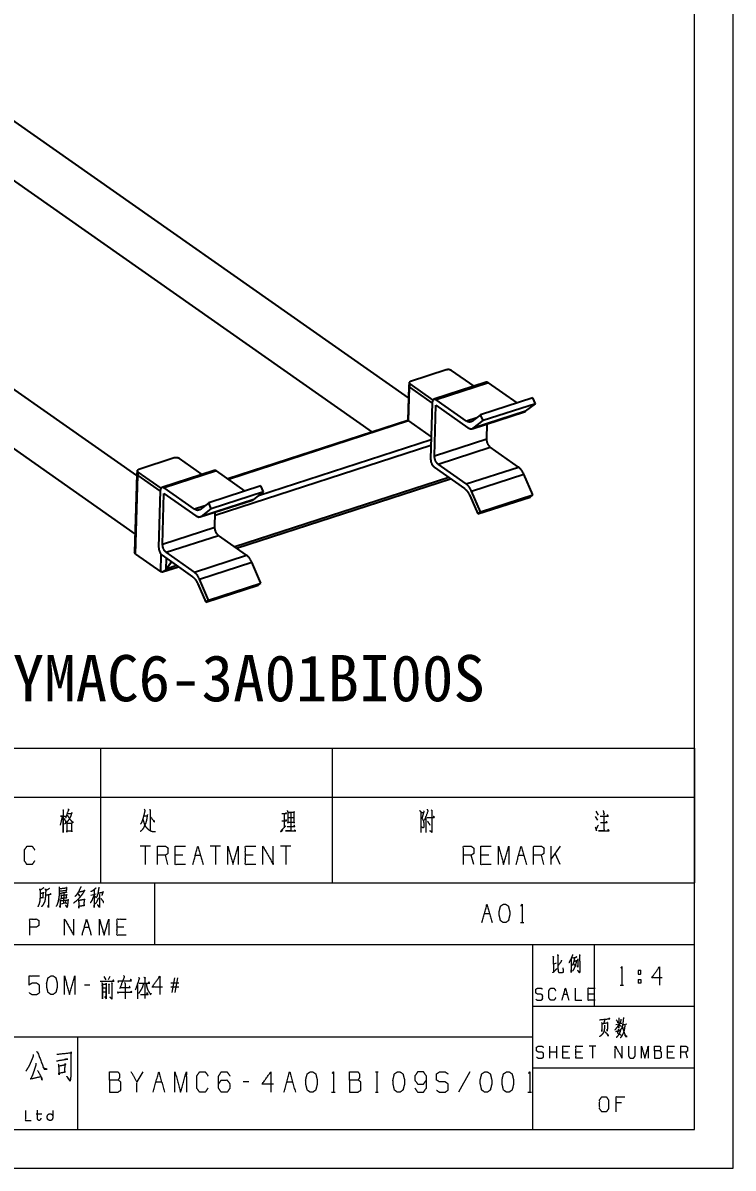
# Model space of a CAD drawing. Header units: millimetres. Extents: x 0 to 420, y 0 to 297.
# Drawn here: x 327.9 to 420, y 0 to 148.5 of the extents above; entities that cross this region are included whole.
import ezdxf

# ---------------------------------------------------------------- set-up
doc = ezdxf.new("R2010")
doc.units = ezdxf.units.MM
doc.layers.add('101', color=7, linetype='Continuous', true_color=0xffffff)

msp = doc.modelspace()

# ---------------------------------------------------------------- linework, layer by layer
at = {"layer": '101', "color": 133, "linetype": 'Continuous', "lineweight": 18}
for p, q in [((420, 0), (420, 297)), ((415, 5), (415, 292)), ((235, 37), (415, 37)), ((345, 37), (345, 29)), ((235, 29), (415, 29)), ((394, 29), (394, 5)), ((402, 29), (402, 21)), ((394, 21), (415, 21)), ((285, 17), (394, 17)), ((335, 17), (335, 5)), ((394, 13), (415, 13)), ((25, 5), (415, 5)), ((235, 5), (415, 5)), ((0, 0), (420, 0))]:
    msp.add_line(p, q, dxfattribs=at)
at = {"layer": '101', "color": 92, "linetype": 'Continuous', "lineweight": 25}
for p, q in [((377.92, 99.87), (323.05, 138.35)), ((319.41, 133.16), (373.2, 95.44)), ((342.7, 89.8), (289.14, 127.36)), ((285.51, 122.18), (342.48, 82.22)), ((377.96, 101.4), (377.84, 96.94)), ((377.93, 96.88), (378.06, 101.25)), ((378.06, 101.25), (380.98, 99.2)), ((387.99, 101.9), (381.21, 99.7)), ((388.27, 101.83), (381.49, 99.64)), ((392, 99.22), (388.27, 101.83)), ((385.44, 96.86), (381.49, 99.64)), ((394.05, 99.88), (387.27, 97.68)), ((394.38, 99.12), (394.05, 99.88)), ((380.98, 99.25), (380.77, 91.96)), ((381.28, 92.35), (381.47, 98.91)), ((381.47, 98.91), (385.62, 95.99)), ((386.18, 95.86), (392.96, 98.06)), ((393.1, 98.14), (386.32, 95.94)), ((394.38, 99.12), (387.6, 96.93)), ((393.1, 98.14), (394.38, 99.12)), ((377.84, 96.94), (354.48, 89.37)), ((377.93, 96.88), (354.57, 89.31)), ((377.93, 96.88), (377.84, 96.94)), ((377.93, 96.88), (377.84, 96.94)), ((377.93, 96.88), (380.85, 94.83)), ((377.93, 96.88), (380.85, 94.83)), ((386.76, 97.29), (385.44, 96.86)), ((387.27, 97.68), (386.14, 96.81)), ((386.32, 95.94), (387.6, 96.93)), ((387.6, 96.93), (387.27, 97.68)), ((388.06, 94.55), (388.11, 96.49)), ((380.82, 93.71), (352.84, 84.64)), ((380.84, 94.45), (358.46, 87.19)), ((381.28, 92.35), (388.06, 94.55)), ((381.74, 91.28), (388.52, 93.48)), ((392.19, 90.9), (388.52, 93.48)), ((381.24, 90.89), (385.19, 88.12)), ((385.41, 88.71), (381.74, 91.28)), ((385.41, 88.71), (392.19, 90.9)), ((342.7, 89.97), (342.41, 79.85)), ((342.5, 79.62), (342.8, 89.82)), ((342.8, 89.82), (345.72, 87.77)), ((352.73, 90.47), (345.95, 88.27)), ((353.01, 90.41), (346.22, 88.21)), ((356.74, 87.79), (353.01, 90.41)), ((383.15, 89.55), (355.39, 80.56)), ((355.61, 80.4), (383.37, 89.4)), ((386.08, 87.8), (392.86, 90)), ((394.04, 87.29), (392.86, 90)), ((345.72, 87.82), (345.51, 80.53)), ((350.18, 85.43), (346.22, 88.21)), ((358.79, 88.45), (352.01, 86.25)), ((359.12, 87.7), (352.34, 85.5)), ((357.84, 86.71), (359.12, 87.7)), ((359.12, 87.7), (358.79, 88.45)), ((387.26, 85.09), (386.08, 87.8)), ((346.02, 80.92), (346.2, 87.48)), ((346.2, 87.48), (350.36, 84.57)), ((352.01, 86.25), (350.88, 85.38)), ((350.91, 84.44), (357.7, 86.63)), ((357.84, 86.71), (351.06, 84.51)), ((352.34, 85.5), (352.01, 86.25)), ((385.86, 87.21), (386.9, 84.82)), ((386.9, 84.82), (393.68, 87.01)), ((387.26, 85.09), (394.04, 87.29)), ((393.68, 87.01), (394.04, 87.29)), ((351.5, 85.86), (350.18, 85.43)), ((351.06, 84.51), (352.34, 85.5)), ((352.8, 83.12), (352.85, 85.07)), ((386.9, 84.82), (387.26, 85.09)), ((346.02, 80.92), (352.8, 83.12)), ((346.48, 79.85), (353.26, 82.05)), ((356.93, 79.48), (353.26, 82.05)), ((342.5, 79.62), (342.41, 79.85)), ((342.5, 79.62), (342.41, 79.85)), ((342.5, 79.62), (345.79, 77.31)), ((342.5, 79.62), (345.79, 77.31)), ((345.79, 77.31), (345.86, 79.57)), ((345.97, 79.46), (349.93, 76.69)), ((350.15, 77.28), (346.48, 79.85)), ((346.5, 77.68), (346.54, 79.06)), ((350.15, 77.28), (356.93, 79.48)), ((346.03, 77.3), (348.11, 77.97)), ((347.19, 78.61), (346.5, 77.68)), ((346.5, 77.68), (347.19, 78.61)), ((347.88, 78.12), (346.5, 77.68)), ((350.82, 76.37), (357.6, 78.57)), ((358.78, 75.86), (357.6, 78.57)), ((350.6, 75.78), (351.64, 73.39)), ((352, 73.66), (350.82, 76.37)), ((352, 73.66), (358.78, 75.86)), ((358.42, 75.59), (358.78, 75.86)), ((351.64, 73.39), (358.42, 75.59)), ((351.64, 73.39), (352, 73.66))]:
    msp.add_line(p, q, dxfattribs=at)
at = {"layer": '101', "color": 72, "linetype": 'Continuous', "lineweight": 25}
for p, q in [((382.8, 103.52), (378.19, 102.02)), ((386.42, 101.39), (383.5, 103.44)), ((377.98, 101.83), (377.96, 101.4)), ((378.07, 101.69), (378.06, 101.25)), ((378.06, 101.25), (380.98, 99.2)), ((378.07, 101.69), (381.07, 99.58)), ((347.54, 92.09), (342.93, 90.59)), ((351.16, 89.96), (348.23, 92.02)), ((342.72, 90.41), (342.7, 89.97)), ((342.81, 90.26), (342.8, 89.82)), ((342.8, 89.82), (345.72, 87.77)), ((342.81, 90.26), (345.81, 88.16))]:
    msp.add_line(p, q, dxfattribs=at)
at = {"layer": '101', "color": 72, "linetype": 'Continuous', "lineweight": 18}
for p, q in [((313, 54.46), (338, 54.46)), ((338, 54.46), (338, 48.11)), ((338, 54.46), (368, 54.46)), ((368, 54.46), (368, 48.11)), ((368, 54.46), (415, 54.46)), ((415, 54.46), (415, 48.11)), ((313, 48.11), (338, 48.11)), ((338, 48.11), (368, 48.11)), ((338, 48.11), (338, 37)), ((368, 48.11), (415, 48.11)), ((368, 48.11), (368, 37)), ((415, 48.11), (415, 37)), ((379.52, 46.1), (379.87, 46.1)), ((380.84, 46.45), (381.02, 46.3)), ((402.21, 46.3), (402.51, 45.75)), ((333.02, 45.6), (332.74, 44.45)), ((343.6, 45.68), (344.03, 45.68)), ((361.81, 45.95), (361.81, 44.13)), ((362.25, 45.48), (363.03, 45.48)), ((380.17, 45.6), (380.17, 43.53)), ((402.12, 45.6), (402.42, 45.12)), ((344.45, 41.74), (343.11, 41.74)), ((343.78, 41.74), (343.78, 39.36)), ((353.56, 41.74), (352.21, 41.74)), ((352.88, 41.74), (352.88, 39.36)), ((362.66, 41.74), (361.32, 41.74)), ((361.99, 41.74), (361.99, 39.36)), ((396.41, 39.36), (396.41, 41.74)), ((397.58, 41.74), (396.41, 40.09)), ((346.73, 39.36), (346.39, 40.56)), ((348.67, 40.56), (347.66, 40.56)), ((350.27, 40.56), (350.94, 40.56)), ((357.77, 40.56), (356.76, 40.56)), ((386.37, 39.36), (386.04, 40.56)), ((388.31, 40.56), (387.31, 40.56)), ((392.19, 40.56), (392.87, 40.56)), ((395.48, 39.36), (395.14, 40.56)), ((397.58, 39.36), (396.91, 40.79)), ((313, 37), (338, 37)), ((333.22, 35.67), (333.2, 34.36)), ((338, 37), (368, 37)), ((368, 37), (415, 37)), ((332.92, 34.28), (333.47, 34.43)), ((336.72, 35.38), (337.43, 35.58)), ((387.75, 33.03), (388.42, 33.03)), ((335.89, 31.26), (336.48, 31.26)), ((341.01, 31.26), (340.12, 31.26)), ((392.43, 31.83), (392.85, 31.83)), ((396.78, 26.5), (397.1, 26.62)), ((338.43, 24.86), (338.68, 24.41)), ((339.19, 24.86), (338.98, 24.41)), ((342.78, 23.81), (342.78, 21.96)), ((348.12, 23.96), (347.12, 23.96)), ((347.28, 22.76), (347.61, 24.68)), ((347.96, 24.68), (347.63, 22.76)), ((407.69, 24.46), (408.02, 24.46)), ((407.69, 24.46), (407.69, 23.99)), ((336.58, 23.73), (335.91, 23.73)), ((342.04, 22.78), (341.95, 22.96)), ((344.03, 22.73), (343.94, 22.53)), ((348.12, 23.48), (347.12, 23.48)), ((398.04, 22.56), (398.48, 22.56)), ((401.88, 22.56), (401.21, 22.56)), ((405.37, 23.74), (405.8, 23.74)), ((338.52, 22.23), (338.7, 21.96)), ((404.78, 18.63), (405.57, 18.79)), ((405.68, 18.57), (406.23, 18.69)), ((396.24, 14.25), (396.24, 15.82)), ((397.13, 15.04), (396.24, 15.04)), ((397.13, 14.25), (397.13, 15.82)), ((398.6, 15.04), (397.94, 15.04)), ((400.3, 15.04), (399.63, 15.04)), ((402.22, 15.82), (401.33, 15.82)), ((401.78, 15.82), (401.78, 14.25)), ((412.18, 15.04), (411.51, 15.04)), ((414.1, 14.25), (413.88, 15.04)), ((343.45, 12.47), (342.71, 11.17)), ((373.63, 12.47), (374, 12.47)), ((373.83, 12.47), (373.83, 9.85)), ((385.88, 12.47), (384.4, 9.85)), ((345.17, 11.17), (345.91, 11.17)), ((357.23, 11.17), (356.49, 11.17)), ((362.14, 11.17), (362.88, 11.17)), ((367.94, 9.85), (368.4, 9.85)), ((373.63, 9.85), (374, 9.85)), ((393.39, 9.85), (393.86, 9.85)), ((405.52, 8.46), (404.84, 8.46)), ((329.66, 7.04), (330.39, 7.04))]:
    msp.add_line(p, q, dxfattribs=at)
at = {"layer": '101', "color": 72, "linetype": 'Continuous', "lineweight": 25}
for points, knots in [([(383.5, 103.44), (383.17, 103.55), (382.8, 103.52)], [0, 0, 0.476885, 1, 1]), ([(377.96, 101.4), (377.99, 101.32), (378.06, 101.25)], [0, 0, 0.44492, 1, 1]), ([(378.19, 102.02), (377.98, 101.87), (378.07, 101.69)], [0, 0, 0.556975, 1, 1]), ([(348.23, 92.02), (347.91, 92.12), (347.54, 92.09)], [0, 0, 0.476829, 1, 1]), ([(342.93, 90.59), (342.72, 90.44), (342.81, 90.26)], [0, 0, 0.556986, 1, 1]), ([(342.7, 89.97), (342.73, 89.89), (342.8, 89.82)], [0, 0, 0.444926, 1, 1])]:
    msp.add_open_spline(points, degree=1, knots=knots, dxfattribs=at)
at = {"layer": '101', "color": 92, "linetype": 'Continuous', "lineweight": 25}
for points, knots in [([(377.96, 101.4), (377.99, 101.32), (378.06, 101.25)], [0, 0, 0.44492, 1, 1]), ([(388.27, 101.83), (388.12, 101.9), (387.99, 101.9)], [0, 0, 0.544809, 1, 1]), ([(381.49, 99.64), (381.24, 99.71), (381.06, 99.57), (380.98, 99.25)], [0, 0, 0.312623, 0.598543, 1, 1]), ([(392.96, 98.06), (393.03, 98.09), (393.1, 98.14)], [0, 0, 0.494492, 1, 1]), ([(386.14, 96.81), (385.81, 96.71), (385.44, 96.86)], [0, 0, 0.455887, 1, 1]), ([(385.62, 95.99), (385.99, 95.84), (386.32, 95.94)], [0, 0, 0.544113, 1, 1]), ([(388.52, 93.48), (388.28, 93.75), (388.11, 94.14), (388.06, 94.55)], [0, 0, 0.299359, 0.654984, 1, 1]), ([(381.74, 91.28), (381.5, 91.55), (381.33, 91.94), (381.28, 92.35)], [0, 0, 0.299362, 0.654976, 1, 1]), ([(380.77, 91.96), (380.83, 91.55), (381, 91.16), (381.24, 90.89)], [0, 0, 0.345016, 0.700641, 1, 1]), ([(392.86, 90), (392.56, 90.53), (392.19, 90.9)], [0, 0, 0.541721, 1, 1]), ([(342.7, 89.97), (342.73, 89.89), (342.8, 89.82)], [0, 0, 0.444926, 1, 1]), ([(353.01, 90.41), (352.86, 90.47), (352.73, 90.47)], [0, 0, 0.544667, 1, 1]), ([(346.22, 88.21), (345.98, 88.28), (345.8, 88.14), (345.72, 87.82)], [0, 0, 0.312644, 0.598547, 1, 1]), ([(385.19, 88.12), (385.56, 87.75), (385.86, 87.21)], [0, 0, 0.458275, 1, 1]), ([(386.08, 87.8), (385.78, 88.34), (385.41, 88.71)], [0, 0, 0.541708, 1, 1]), ([(357.7, 86.63), (357.77, 86.67), (357.84, 86.71)], [0, 0, 0.49448, 1, 1]), ([(350.88, 85.38), (350.55, 85.29), (350.18, 85.43)], [0, 0, 0.455886, 1, 1]), ([(350.36, 84.57), (350.73, 84.42), (351.06, 84.51)], [0, 0, 0.544114, 1, 1]), ([(353.26, 82.05), (353.02, 82.32), (352.85, 82.71), (352.8, 83.12)], [0, 0, 0.299362, 0.654985, 1, 1]), ([(345.51, 80.53), (345.57, 80.12), (345.73, 79.73), (345.97, 79.46)], [0, 0, 0.345015, 0.700629, 1, 1]), ([(346.48, 79.85), (346.24, 80.12), (346.07, 80.51), (346.02, 80.92)], [0, 0, 0.299363, 0.654981, 1, 1]), ([(357.6, 78.57), (357.3, 79.11), (356.93, 79.48)], [0, 0, 0.541723, 1, 1]), ([(346.5, 77.68), (346.26, 77.42), (346, 77.29), (345.79, 77.31)], [0, 0, 0.419438, 0.762026, 1, 1]), ([(346.5, 77.68), (346.26, 77.42), (346, 77.29), (345.79, 77.31)], [0, 0, 0.419438, 0.762026, 1, 1]), ([(350.82, 76.37), (350.52, 76.91), (350.15, 77.28)], [0, 0, 0.541723, 1, 1]), ([(349.93, 76.69), (350.3, 76.32), (350.6, 75.78)], [0, 0, 0.458277, 1, 1])]:
    msp.add_open_spline(points, degree=1, knots=knots, dxfattribs=at)
at = {"layer": '101', "color": 72, "linetype": 'Continuous', "lineweight": 18}
for points, knots in [([(333.09, 46.45), (333.19, 46.35), (333.14, 46.43), (333.14, 43.53), (333.14, 45.65), (332.79, 45.65), (333.44, 45.65)], [0, 0, 0.023247, 0.037896, 0.500409, 0.839319, 0.895699, 1, 1]), ([(333.71, 46), (334.26, 46), (334.27, 46.1), (334.11, 45.62), (333.88, 45.18), (333.62, 44.85), (333.3, 44.6)], [0, 0, 0.220966, 0.26192, 0.463932, 0.667691, 0.836831, 1, 1]), ([(333.78, 46.58), (333.88, 46.43), (333.81, 46.45), (333.46, 45.37)], [0, 0, 0.132126, 0.186059, 1, 1]), ([(343.65, 46.55), (343.74, 46.33), (343.65, 46), (343.62, 45.83), (343.55, 45.6), (343.48, 45.35), (343.41, 45.12), (343.35, 44.93), (343.27, 44.77), (343.16, 44.6)], [0, 0, 0.116541, 0.278918, 0.364993, 0.478696, 0.603951, 0.71766, 0.817412, 0.901346, 1, 1]), ([(344.36, 46.53), (344.43, 46.35), (344.43, 43.83)], [0, 0, 0.06955, 1, 1]), ([(361.49, 45.98), (362.1, 45.98), (362.02, 46.08), (361.99, 45.95)], [0, 0, 0.704243, 0.847777, 1, 1]), ([(362.17, 46.38), (362.25, 46.22), (362.25, 44.73), (362.25, 44.85), (363.07, 44.85), (363.07, 44.73), (363.07, 46.22), (363.07, 46.13), (362.25, 46.13), (362.64, 46.13), (362.64, 43.73), (361.94, 43.73), (363.28, 43.73), (363.19, 43.78), (363.17, 43.83), (363.07, 43.67)], [0, 0, 0.016856, 0.162098, 0.174201, 0.252928, 0.265031, 0.410272, 0.419955, 0.498682, 0.536334, 0.76872, 0.837175, 0.967244, 0.977077, 0.982211, 1, 1]), ([(379.34, 46.38), (379.5, 46.22), (379.5, 43.53)], [0, 0, 0.074914, 1, 1]), ([(379.94, 46.33), (379.66, 45.37), (379.77, 45.2), (379.84, 45.02), (379.91, 44.68), (379.91, 44.25), (379.84, 44.1), (379.59, 44.23)], [0, 0, 0.379822, 0.458229, 0.530553, 0.667378, 0.830233, 0.893776, 1, 1]), ([(380.33, 46.53), (380.44, 46.3), (379.96, 45.08)], [0, 0, 0.159107, 1, 1]), ([(380.95, 46.35), (380.95, 43.53), (380.68, 43.75)], [0, 0, 0.890401, 1, 1]), ([(403.17, 46.35), (403.26, 45.87), (403.27, 45.98), (403.22, 45.75)], [0, 0, 0.592181, 0.716658, 1, 1]), ([(333.18, 45.43), (333.48, 44.95), (333.48, 45.02), (333.44, 44.83)], [0, 0, 0.668993, 0.75826, 1, 1]), ([(333.62, 44.8), (333.62, 43.55), (333.62, 43.73), (334.26, 43.73), (334.26, 43.6), (334.26, 44.8), (334.26, 44.68), (333.69, 44.68)], [0, 0, 0.306605, 0.34953, 0.505604, 0.536265, 0.830605, 0.861265, 1, 1]), ([(333.64, 45.78), (333.81, 45.55), (334.01, 45.25), (334.18, 45.05), (334.5, 44.8)], [0, 0, 0.21756, 0.48939, 0.692342, 1, 1]), ([(344.06, 45.85), (343.95, 45.12), (343.88, 44.9), (343.85, 44.73), (343.74, 44.55), (343.65, 44.35), (343.6, 44.2), (343.48, 44), (343.37, 43.85), (343.14, 43.63)], [0, 0, 0.296653, 0.392139, 0.46442, 0.547269, 0.635793, 0.700209, 0.795421, 0.869798, 1, 1]), ([(343.48, 45.2), (343.55, 45.02), (343.6, 44.83), (343.64, 44.65), (343.81, 44.3), (343.9, 44.2), (344.15, 43.95), (344.29, 43.83), (344.47, 43.73), (344.71, 43.65), (344.94, 43.65), (345.12, 43.63)], [0, 0, 0.075192, 0.15762, 0.228747, 0.384949, 0.438119, 0.578251, 0.653441, 0.734337, 0.837345, 0.928883, 1, 1]), ([(344.4, 45.65), (344.98, 44.85), (344.98, 45.08)], [0, 0, 0.814824, 1, 1]), ([(361.48, 45.05), (362.1, 45.05), (362.02, 45.2), (361.99, 45.08)], [0, 0, 0.676561, 0.857934, 1, 1]), ([(380.35, 45.48), (381.27, 45.48), (381.2, 45.62), (381.14, 45.5)], [0, 0, 0.752923, 0.888763, 1, 1]), ([(380.37, 45), (380.68, 44.48), (380.7, 44.58), (380.61, 44.6)], [0, 0, 0.760418, 0.886215, 1, 1]), ([(403.26, 45.6), (403.26, 43.75), (402.55, 43.75), (403.94, 43.75), (403.8, 43.9), (403.71, 43.75)], [0, 0, 0.426906, 0.590047, 0.912256, 0.959823, 1, 1]), ([(402.78, 45.62), (403.84, 45.62), (403.71, 45.83), (403.66, 45.65)], [0, 0, 0.717261, 0.876328, 1, 1]), ([(402.8, 44.8), (403.68, 44.8), (403.59, 44.95), (403.5, 44.83)], [0, 0, 0.729813, 0.873574, 1, 1]), ([(361.57, 43.85), (361.41, 43.6), (361.34, 43.67), (362.02, 44.38)], [0, 0, 0.214427, 0.289033, 1, 1]), ([(362.17, 44.3), (363.17, 44.3), (363.1, 44.48), (363.03, 44.33)], [0, 0, 0.739673, 0.878255, 1, 1]), ([(402.12, 44.23), (402.3, 43.73), (402.27, 43.95), (402.53, 44.48)], [0, 0, 0.39393, 0.563113, 1, 1]), ([(329.44, 39.84), (329.11, 39.36), (328.45, 39.36), (328.12, 39.84), (328.12, 41.26), (328.45, 41.74), (329.12, 41.74), (329.46, 41.26)], [0, 0, 0.114568, 0.243366, 0.357936, 0.638584, 0.753154, 0.885433, 1, 1]), ([(345.38, 39.36), (345.38, 41.74), (346.39, 41.74), (346.73, 41.51), (346.73, 40.79), (346.39, 40.56), (345.38, 40.56)], [0, 0, 0.400951, 0.571036, 0.639278, 0.761673, 0.829915, 1, 1]), ([(349, 39.36), (347.66, 39.36), (347.66, 41.74), (349, 41.74)], [0, 0, 0.26539, 0.73461, 1, 1]), ([(349.94, 39.36), (350.61, 41.74), (351.28, 39.36)], [0, 0, 0.499999, 1, 1]), ([(354.49, 39.36), (354.49, 41.74), (355.16, 39.36), (355.83, 41.74), (355.83, 39.36)], [0, 0, 0.245192, 0.500001, 0.754808, 1, 1]), ([(358.11, 39.36), (356.76, 39.36), (356.76, 41.74), (358.11, 41.74)], [0, 0, 0.26539, 0.73461, 1, 1]), ([(359.04, 39.36), (359.04, 41.74), (360.38, 39.36), (360.38, 41.74)], [0, 0, 0.317574, 0.682426, 1, 1]), ([(385.03, 39.36), (385.03, 41.74), (386.04, 41.74), (386.37, 41.51), (386.37, 40.79), (386.04, 40.56), (385.03, 40.56)], [0, 0, 0.400952, 0.571031, 0.639278, 0.761674, 0.829922, 1, 1]), ([(388.65, 39.36), (387.31, 39.36), (387.31, 41.74), (388.65, 41.74)], [0, 0, 0.26539, 0.73461, 1, 1]), ([(389.58, 39.36), (389.58, 41.74), (390.25, 39.36), (390.93, 41.74), (390.93, 39.36)], [0, 0, 0.245192, 0.499999, 0.754808, 1, 1]), ([(394.14, 39.36), (394.14, 41.74), (395.14, 41.74), (395.48, 41.51), (395.48, 40.79), (395.14, 40.56), (394.14, 40.56)], [0, 0, 0.400951, 0.571036, 0.639278, 0.761673, 0.829915, 1, 1]), ([(330.63, 36.35), (330.57, 36.31), (330.14, 36.02), (330.11, 36.2), (330.16, 36.02), (330.16, 35.45), (330.14, 35.09), (330.13, 34.85), (330.1, 34.61), (330.05, 34.39), (329.99, 34.16), (329.91, 34.01), (329.85, 33.88)], [0, 0, 0.024363, 0.186803, 0.243942, 0.302154, 0.485024, 0.597668, 0.675195, 0.753199, 0.825098, 0.89819, 0.953346, 1, 1]), ([(330.19, 35.03), (330.22, 35.05), (330.58, 35.11), (330.54, 35.09), (330.58, 35.78), (330.61, 35.69), (330.18, 35.58)], [0, 0, 0.022681, 0.239273, 0.269981, 0.676983, 0.732557, 1, 1]), ([(331.36, 36.26), (331.11, 36.09), (330.88, 36.02), (330.85, 36.2), (330.88, 35.93), (330.86, 35.67), (330.85, 35.38), (330.83, 35.14), (330.8, 34.92), (330.77, 34.67), (330.72, 34.5), (330.64, 34.36), (330.57, 34.21), (330.49, 34.08), (330.41, 33.97), (330.33, 33.88)], [0, 0, 0.096319, 0.172937, 0.229415, 0.313416, 0.396985, 0.487495, 0.564125, 0.634336, 0.711437, 0.768975, 0.817388, 0.871906, 0.920319, 0.962889, 1, 1]), ([(332.63, 36.46), (332.64, 36.26), (332.64, 35.91), (332.63, 35.58), (332.61, 35.36), (332.58, 35.07), (332.53, 34.83), (332.49, 34.56), (332.42, 34.36), (332.35, 34.16), (332.22, 33.92)], [0, 0, 0.076503, 0.212087, 0.33934, 0.424292, 0.535105, 0.630037, 0.733301, 0.813245, 0.895183, 1, 1]), ([(332.67, 36.24), (333.64, 36.35), (333.59, 36.39), (333.55, 36), (333.63, 36), (332.66, 35.89)], [0, 0, 0.39108, 0.416924, 0.577585, 0.60892, 1, 1]), ([(333.63, 35.8), (333.58, 35.75), (333.19, 35.69), (332.97, 35.64), (332.77, 35.6)], [0, 0, 0.07226, 0.516589, 0.766867, 1, 1]), ([(335.2, 35.84), (335.25, 35.82), (335.95, 35.98), (335.9, 36.02), (335.78, 35.8), (335.64, 35.56), (335.5, 35.36), (335.34, 35.16), (335.17, 34.96), (334.98, 34.76), (334.78, 34.58), (334.62, 34.47), (334.5, 34.36)], [0, 0, 0.017093, 0.254607, 0.275864, 0.359629, 0.452278, 0.53264, 0.616084, 0.70281, 0.792986, 0.881828, 0.944963, 1, 1]), ([(335.42, 36.53), (335.4, 36.37), (335.22, 36.02), (335.11, 35.8), (334.98, 35.6), (334.83, 35.38), (334.67, 35.22)], [0, 0, 0.101774, 0.363754, 0.525154, 0.678922, 0.85608, 1, 1]), ([(337.37, 36.35), (337.34, 36.26), (337.14, 36.09), (336.92, 35.93), (336.73, 35.84)], [0, 0, 0.111856, 0.433088, 0.752703, 1, 1]), ([(337.15, 36.02), (337.17, 34.28), (337.18, 33.79), (337.15, 33.88), (337.17, 34.08)], [0, 0, 0.691283, 0.883884, 0.921006, 1, 1]), ([(337.78, 36.44), (337.76, 36.33), (337.68, 35.87), (337.62, 35.56), (337.51, 35.18)], [0, 0, 0.086565, 0.451629, 0.696477, 1, 1]), ([(337.65, 35.64), (338.35, 35.8), (338.29, 35.82), (338.15, 35.34)], [0, 0, 0.557066, 0.608364, 1, 1]), ([(330.86, 35.4), (331.57, 35.53), (331.52, 35.56), (331.44, 35.51)], [0, 0, 0.834819, 0.895271, 1, 1]), ([(331.22, 35.45), (331.22, 33.81), (331.21, 33.92), (331.22, 34.1)], [0, 0, 0.849783, 0.907772, 1, 1]), ([(332.72, 34.85), (332.74, 34.65), (332.75, 34.14), (332.74, 33.81), (332.72, 33.9), (332.75, 34.12)], [0, 0, 0.147471, 0.523364, 0.768667, 0.835021, 1, 1]), ([(332.75, 34.67), (333.81, 34.78), (333.78, 34.85), (333.77, 34.74), (333.72, 34.23), (333.7, 34.03), (333.64, 33.81), (333.44, 34.1), (333.66, 33.88)], [0, 0, 0.374083, 0.399749, 0.43883, 0.61759, 0.687458, 0.767887, 0.891105, 1, 1]), ([(332.85, 35.49), (332.86, 35.34), (332.89, 34.89), (332.88, 35), (333.61, 35.07), (333.55, 35.07), (333.59, 35.47), (333.63, 35.4), (332.86, 35.34)], [0, 0, 0.056492, 0.217482, 0.258029, 0.525926, 0.548635, 0.694164, 0.720796, 1, 1]), ([(333.42, 34.56), (333.49, 34.39), (333.52, 34.25)], [0, 0, 0.579215, 1, 1]), ([(335.03, 35.6), (335.06, 35.58), (335.23, 35.38), (335.25, 35.27), (335.19, 35.42)], [0, 0, 0.066028, 0.519581, 0.712132, 1, 1]), ([(335.11, 34.81), (335.14, 34.74), (335.17, 34.19), (335.19, 34.12), (335.19, 33.72), (335.17, 33.9), (335.17, 33.97), (335.94, 34.08), (335.84, 34.08), (335.92, 34.89), (335.95, 34.85), (335.9, 34.83), (335.15, 34.69)], [0, 0, 0.018828, 0.160986, 0.178485, 0.280676, 0.326272, 0.343303, 0.542024, 0.566111, 0.777126, 0.791033, 0.804348, 1, 1]), ([(337.15, 35.47), (337.06, 35.18), (336.95, 34.94), (336.86, 34.69), (336.76, 34.56), (336.65, 34.39)], [0, 0, 0.251918, 0.474135, 0.691326, 0.826694, 1, 1]), ([(337.17, 35.31), (337.37, 35.14), (337.42, 35.05)], [0, 0, 0.729109, 1, 1]), ([(337.67, 35.03), (337.65, 34.92), (337.48, 34.52), (337.31, 34.25)], [0, 0, 0.129619, 0.632946, 1, 1]), ([(337.81, 35.49), (337.89, 35.38), (337.85, 35.4), (337.87, 34.23), (337.87, 33.94), (337.85, 33.79), (337.61, 34.14), (337.85, 33.83)], [0, 0, 0.051678, 0.066298, 0.513635, 0.623349, 0.682727, 0.848098, 1, 1]), ([(338.03, 34.96), (338.31, 34.61), (338.35, 34.43)], [0, 0, 0.711821, 1, 1]), ([(387.42, 31.83), (388.09, 34.21), (388.76, 31.83)], [0, 0, 0.499999, 1, 1]), ([(390.52, 31.83), (390.86, 32.08), (391.04, 32.78), (391.04, 33.26), (390.86, 33.98), (390.52, 34.21), (390.19, 34.21), (389.85, 33.98), (389.67, 33.26), (389.69, 32.78), (389.85, 32.08), (390.19, 31.83), (390.52, 31.83)], [0, 0, 0.067524, 0.183969, 0.260581, 0.380939, 0.446136, 0.500306, 0.565502, 0.68586, 0.762526, 0.878306, 0.94583, 1, 1]), ([(392.5, 34.01), (392.64, 34.21), (392.64, 31.83)], [0, 0, 0.093487, 1, 1]), ([(328.8, 30.2), (328.8, 32.3), (329.69, 32.3), (329.99, 32.1), (329.99, 31.46), (329.68, 31.26), (328.8, 31.26)], [0, 0, 0.401145, 0.571312, 0.639588, 0.762043, 0.832818, 1, 1]), ([(333.33, 30.2), (333.33, 32.3), (334.51, 30.2), (334.51, 32.3)], [0, 0, 0.317574, 0.682426, 1, 1]), ([(337.85, 30.2), (337.85, 32.3), (338.45, 30.2), (339.04, 32.3), (339.04, 30.2)], [0, 0, 0.245192, 0.5, 0.754808, 1, 1]), ([(341.3, 30.2), (340.12, 30.2), (340.12, 32.3), (341.3, 32.3)], [0, 0, 0.265389, 0.734611, 1, 1]), ([(396.62, 27.47), (396.76, 27.35), (396.68, 27.39), (396.71, 25.4), (396.62, 25.32), (397.17, 25.88)], [0, 0, 0.060255, 0.090729, 0.71461, 0.752496, 1, 1]), ([(397.22, 27.7), (397.34, 27.55), (397.29, 27.59), (397.29, 26.72), (397.29, 26.04), (397.29, 25.94), (397.31, 25.54), (397.35, 25.44), (397.41, 25.38), (397.54, 25.34), (397.8, 25.36), (397.99, 25.42), (398.01, 25.44), (397.98, 25.98)], [0, 0, 0.050887, 0.067371, 0.30486, 0.491459, 0.519732, 0.627242, 0.657953, 0.681265, 0.71898, 0.791172, 0.845841, 0.852765, 1, 1]), ([(397.29, 26.23), (397.72, 26.77), (397.79, 26.95)], [0, 0, 0.77398, 1, 1]), ([(399.18, 27.7), (399.16, 27.59), (398.99, 27.14), (398.84, 26.87), (398.72, 26.62)], [0, 0, 0.089072, 0.504979, 0.766001, 1, 1]), ([(399.02, 27.14), (399, 25.38), (398.99, 25.5), (398.99, 25.52), (399, 25.71)], [0, 0, 0.841012, 0.900786, 0.910681, 1, 1]), ([(399.43, 27.22), (399.44, 27.18), (399.37, 26.89), (399.3, 26.62), (399.22, 26.43), (399.16, 26.29)], [0, 0, 0.044891, 0.350478, 0.63559, 0.840224, 1, 1]), ([(399.43, 26.83), (399.72, 26.89), (399.69, 26.95), (399.66, 26.72), (399.6, 26.52), (399.57, 26.35), (399.52, 26.19), (399.44, 26.04), (399.37, 25.88), (399.3, 25.75), (399.22, 25.61), (399.16, 25.54)], [0, 0, 0.158182, 0.194476, 0.315843, 0.429568, 0.518472, 0.611327, 0.697145, 0.792857, 0.869066, 0.954883, 1, 1]), ([(399.19, 27.28), (399.22, 27.26), (399.25, 27.26), (399.76, 27.39), (399.72, 27.39), (399.65, 27.35)], [0, 0, 0.049781, 0.090425, 0.822292, 0.883256, 1, 1]), ([(400.07, 27.68), (400.13, 27.59), (400.1, 27.57), (400.12, 25.52), (400.12, 25.5), (400.1, 25.38), (400.07, 25.34), (399.84, 25.65), (400.07, 25.36), (400.1, 25.44)], [0, 0, 0.031372, 0.042462, 0.676473, 0.682877, 0.721567, 0.737252, 0.857566, 0.97283, 1, 1]), ([(399.85, 27.12), (399.88, 27.08), (399.85, 27.06), (399.85, 26.06), (399.84, 26.17), (399.85, 26.29)], [0, 0, 0.038712, 0.066084, 0.824707, 0.904517, 1, 1]), ([(399.28, 26.52), (399.41, 26.39), (399.44, 26.29)], [0, 0, 0.6273, 1, 1]), ([(405.44, 25.91), (405.59, 26.11), (405.59, 23.74)], [0, 0, 0.093487, 1, 1]), ([(407.69, 25.16), (407.69, 25.64), (408.02, 25.64), (408.02, 25.16), (407.69, 25.16)], [0, 0, 0.292916, 0.5, 0.792916, 1, 1]), ([(410.81, 24.69), (409.47, 24.69), (410.47, 26.11), (410.47, 23.74)], [0, 0, 0.24587, 0.565293, 1, 1]), ([(328.73, 22.76), (329.06, 22.53), (329.75, 22.53), (330.09, 22.76), (330.09, 23.71), (329.75, 23.96), (329.06, 23.96), (328.73, 23.73), (328.73, 24.91), (330.09, 24.91)], [0, 0, 0.062227, 0.168345, 0.230572, 0.376816, 0.441264, 0.547382, 0.609609, 0.79049, 1, 1]), ([(331.85, 22.53), (332.19, 22.78), (332.37, 23.48), (332.37, 23.96), (332.19, 24.68), (331.85, 24.91), (331.52, 24.91), (331.18, 24.68), (331, 23.96), (331.02, 23.48), (331.18, 22.78), (331.52, 22.53), (331.85, 22.53)], [0, 0, 0.067524, 0.18397, 0.260583, 0.380942, 0.446139, 0.500306, 0.565503, 0.685863, 0.762528, 0.878309, 0.945833, 1, 1]), ([(333.3, 22.53), (333.3, 24.91), (333.97, 22.53), (334.64, 24.91), (334.64, 22.53)], [0, 0, 0.245192, 0.5, 0.754808, 1, 1]), ([(337.94, 24.23), (339.72, 24.23), (339.67, 24.38), (339.55, 24.26)], [0, 0, 0.842003, 0.917042, 1, 1]), ([(338.15, 24.06), (338.22, 23.88), (338.22, 21.93), (338.22, 23.83), (338.7, 23.83), (338.7, 23.96), (338.7, 21.96), (338.7, 23.33), (338.2, 23.33), (338.2, 22.86), (338.68, 22.86)], [0, 0, 0.019945, 0.226007, 0.426786, 0.477218, 0.490427, 0.701773, 0.847074, 0.899373, 0.949568, 1, 1]), ([(339.04, 23.88), (339.12, 23.81), (339.05, 23.83), (339.05, 22.58)], [0, 0, 0.080448, 0.1325, 1, 1]), ([(339.42, 24.03), (339.55, 23.93), (339.46, 24.01), (339.46, 21.93), (339.18, 22.18)], [0, 0, 0.058324, 0.10082, 0.861608, 1, 1]), ([(340.3, 24.08), (340.29, 24.28), (341.98, 24.28), (341.9, 24.48), (341.81, 24.31)], [0, 0, 0.086833, 0.820653, 0.915215, 1, 1]), ([(340.98, 24.96), (341.06, 24.83), (340.46, 23.23)], [0, 0, 0.082203, 1, 1]), ([(341.08, 24.06), (341.17, 23.93), (341.17, 21.96)], [0, 0, 0.071939, 1, 1]), ([(342.92, 24.71), (343.02, 24.61), (342.49, 23.08)], [0, 0, 0.082808, 1, 1]), ([(342.93, 23.96), (344.35, 23.96), (344.28, 24.13), (344.17, 24.01)], [0, 0, 0.800375, 0.907209, 1, 1]), ([(343.52, 23.91), (343.43, 23.48), (343.2, 23.06), (342.93, 22.63)], [0, 0, 0.306098, 0.646781, 1, 1]), ([(343.61, 24.76), (343.82, 24.66), (343.73, 24.63), (343.73, 22.01)], [0, 0, 0.079453, 0.110576, 1, 1]), ([(343.91, 23.93), (343.98, 23.48), (344.12, 23.06), (344.37, 22.66), (344.53, 22.61), (344.58, 22.63), (344.44, 22.48)], [0, 0, 0.252324, 0.500432, 0.760971, 0.853341, 0.885811, 1, 1]), ([(346.02, 23.48), (344.68, 23.48), (345.69, 24.91), (345.69, 22.53)], [0, 0, 0.245869, 0.565295, 1, 1]), ([(408.02, 24.46), (408.02, 23.99), (407.69, 23.99)], [0, 0, 0.585831, 1, 1]), ([(340.29, 22.63), (340.22, 22.83), (342.05, 22.83), (341.95, 22.88)], [0, 0, 0.097866, 0.945905, 1, 1]), ([(340.53, 23.41), (341.84, 23.41), (341.75, 23.56), (341.67, 23.41)], [0, 0, 0.789753, 0.89488, 1, 1]), ([(343.16, 22.53), (344.15, 22.53), (344.03, 22.76)], [0, 0, 0.794019, 1, 1]), ([(394.41, 21.91), (394.63, 21.76), (395.09, 21.76), (395.31, 21.93), (395.31, 22.39), (395.09, 22.56), (394.64, 22.56), (394.41, 22.71), (394.41, 23.19), (394.64, 23.34), (395.09, 23.34), (395.31, 23.19)], [0, 0, 0.068029, 0.184052, 0.254519, 0.372336, 0.442804, 0.555843, 0.62637, 0.748396, 0.818923, 0.931962, 1, 1]), ([(397, 22.08), (396.77, 21.76), (396.34, 21.76), (396.12, 22.08), (396.12, 23.02), (396.34, 23.34), (396.78, 23.34), (397.01, 23.02)], [0, 0, 0.114571, 0.243364, 0.357935, 0.638587, 0.753157, 0.885429, 1, 1]), ([(397.81, 21.76), (398.26, 23.34), (398.7, 21.76)], [0, 0, 0.499998, 1, 1]), ([(399.51, 23.34), (399.51, 21.76), (400.4, 21.76)], [0, 0, 0.638737, 1, 1]), ([(402.1, 21.76), (401.21, 21.76), (401.21, 23.34), (402.1, 23.34)], [0, 0, 0.265388, 0.734612, 1, 1]), ([(402.68, 19.23), (404.03, 19.37), (403.97, 19.39), (403.83, 19.37)], [0, 0, 0.865805, 0.905503, 1, 1]), ([(405.17, 19.48), (405.2, 19.33), (405.2, 18.19), (405.17, 18.34), (405.2, 18.46)], [0, 0, 0.094654, 0.823642, 0.918295, 1, 1]), ([(405.46, 19.33), (405.46, 19.23), (405.35, 18.75)], [0, 0, 0.174306, 1, 1]), ([(405.77, 19.52), (405.77, 19.39), (405.76, 19.17), (405.71, 18.88), (405.67, 18.57), (405.61, 18.32), (405.54, 18.09), (405.52, 18.03)], [0, 0, 0.081859, 0.232245, 0.425429, 0.632112, 0.800316, 0.957949, 1, 1]), ([(403.31, 18.53), (403.34, 18.4), (403.33, 18.36), (403.31, 18.07), (403.27, 17.82), (403.23, 17.68), (403.15, 17.53), (403.07, 17.39), (402.92, 17.22), (402.77, 17.1), (402.66, 17.04)], [0, 0, 0.073225, 0.098424, 0.26494, 0.409696, 0.496582, 0.589746, 0.686975, 0.813798, 0.923947, 1, 1]), ([(402.95, 18.9), (402.98, 18.73), (402.99, 18.3), (402.99, 17.72), (402.98, 17.8), (402.98, 17.95)], [0, 0, 0.119124, 0.427226, 0.837796, 0.897358, 1, 1]), ([(402.98, 18.73), (403.77, 18.86), (403.72, 18.9), (403.71, 18.55), (403.71, 18.17), (403.69, 17.95), (403.68, 17.76), (403.67, 17.84), (403.69, 18.03)], [0, 0, 0.351984, 0.378534, 0.533493, 0.697426, 0.797814, 0.880033, 0.917028, 1, 1]), ([(403.3, 19.29), (403.33, 19.17), (403.23, 18.77)], [0, 0, 0.238945, 1, 1]), ([(405.19, 18.65), (405.05, 18.42), (404.92, 18.21), (404.79, 18.05), (404.66, 17.9)], [0, 0, 0.287233, 0.555137, 0.786183, 1, 1]), ([(404.78, 17.72), (405.41, 17.86), (405.42, 18.05), (405.42, 17.97), (405.35, 17.72), (405.25, 17.45), (405.14, 17.24), (405.03, 17.12), (404.92, 16.99), (404.85, 16.93)], [0, 0, 0.304469, 0.392577, 0.431617, 0.55371, 0.68947, 0.798366, 0.878841, 0.95475, 1, 1]), ([(404.86, 19.21), (405, 18.98), (405.03, 18.84)], [0, 0, 0.640218, 1, 1]), ([(405.16, 18.07), (405, 17.49), (405.1, 17.45), (405.22, 17.41), (405.33, 17.35), (405.48, 17.26)], [0, 0, 0.529111, 0.626299, 0.735529, 0.852099, 1, 1]), ([(405.2, 18.61), (405.38, 18.48), (405.46, 18.38)], [0, 0, 0.613114, 1, 1]), ([(405.98, 18.57), (405.93, 18.21), (405.89, 17.97), (405.85, 17.76), (405.79, 17.57), (405.67, 17.32), (405.57, 17.14), (405.45, 16.97), (405.36, 16.89)], [0, 0, 0.194372, 0.332632, 0.448613, 0.555646, 0.70616, 0.822691, 0.933849, 1, 1]), ([(405.65, 18.3), (405.68, 18.26), (405.83, 17.68), (405.93, 17.41), (406.04, 17.12), (406.06, 17.06), (406.28, 17.08), (406.06, 17.1), (405.99, 17.22)], [0, 0, 0.026719, 0.341744, 0.493482, 0.655463, 0.691641, 0.807838, 0.924035, 1, 1]), ([(403.39, 17.68), (403.59, 17.49), (403.71, 17.37), (403.77, 17.28), (403.81, 17.12), (403.72, 17.32)], [0, 0, 0.292982, 0.473564, 0.580848, 0.762106, 1, 1]), ([(329.7, 15.11), (329.83, 15.04), (330.66, 12.83), (331.05, 12.83), (330.68, 12.9), (330.53, 13.14)], [0, 0, 0.039541, 0.705114, 0.815247, 0.920312, 1, 1]), ([(332.34, 14.76), (334.22, 14.97), (334.17, 15.07), (334.14, 14.56), (334.14, 12.63), (334.12, 11.87), (334.09, 11.52), (334.05, 11.35), (334.02, 11.28), (333.61, 11.9), (334.02, 11.38)], [0, 0, 0.261649, 0.277493, 0.349233, 0.616764, 0.72192, 0.769813, 0.794637, 0.804771, 0.908172, 1, 1]), ([(394.53, 14.4), (394.75, 14.25), (395.21, 14.25), (395.43, 14.41), (395.43, 14.88), (395.21, 15.04), (394.76, 15.04), (394.53, 15.19), (394.53, 15.67), (394.76, 15.82), (395.21, 15.82), (395.43, 15.67)], [0, 0, 0.068036, 0.184055, 0.25452, 0.372334, 0.442799, 0.555845, 0.626371, 0.748393, 0.818918, 0.931964, 1, 1]), ([(398.83, 14.25), (397.94, 14.25), (397.94, 15.82), (398.83, 15.82)], [0, 0, 0.265394, 0.734606, 1, 1]), ([(400.52, 14.25), (399.63, 14.25), (399.63, 15.82), (400.52, 15.82)], [0, 0, 0.265394, 0.734606, 1, 1]), ([(404.73, 14.25), (404.73, 15.82), (405.62, 14.25), (405.62, 15.82)], [0, 0, 0.317573, 0.682427, 1, 1]), ([(406.42, 15.82), (406.42, 14.56), (406.63, 14.25), (407.08, 14.25), (407.31, 14.56), (407.31, 15.82)], [0, 0, 0.337149, 0.438598, 0.557784, 0.662851, 1, 1]), ([(408.12, 14.25), (408.12, 15.82), (408.56, 14.25), (409.01, 15.82), (409.01, 14.25)], [0, 0, 0.245192, 0.5, 0.754808, 1, 1]), ([(409.82, 15.19), (409.82, 15.82), (410.48, 15.82), (410.59, 15.67), (410.59, 15.36), (410.48, 15.19), (409.82, 15.19), (409.82, 14.25), (410.47, 14.25), (410.7, 14.4), (410.7, 15.04), (410.48, 15.19)], [0, 0, 0.115916, 0.238849, 0.272472, 0.33043, 0.366587, 0.48952, 0.663395, 0.784172, 0.83349, 0.952457, 1, 1]), ([(412.4, 14.25), (411.51, 14.25), (411.51, 15.82), (412.4, 15.82)], [0, 0, 0.265394, 0.734606, 1, 1]), ([(413.21, 14.25), (413.21, 15.82), (413.88, 15.82), (414.1, 15.67), (414.1, 15.19), (413.88, 15.04), (413.21, 15.04)], [0, 0, 0.400946, 0.571033, 0.639276, 0.76167, 0.829914, 1, 1]), ([(329.27, 14.73), (329.24, 14.49), (328.97, 13.8), (328.73, 13.28), (328.49, 12.87), (328.31, 12.59)], [0, 0, 0.102841, 0.416511, 0.658903, 0.86249, 1, 1]), ([(329.61, 13.59), (329.61, 13.38), (329.39, 12.69), (329.41, 12.73), (329.19, 12.14), (328.95, 11.56), (328.85, 11.56), (330.22, 11.87)], [0, 0, 0.05545, 0.249412, 0.26073, 0.428483, 0.598637, 0.624772, 1, 1]), ([(332.27, 13.9), (333.73, 14.14), (333.58, 14.14), (333.31, 14.07)], [0, 0, 0.777945, 0.854701, 1, 1]), ([(332.51, 13.49), (332.56, 13.07), (332.61, 12.07), (332.58, 12.31), (333.46, 12.49), (333.34, 12.49), (333.41, 13.56), (333.48, 13.38), (332.58, 13.21)], [0, 0, 0.08584, 0.292105, 0.342087, 0.526357, 0.55147, 0.772215, 0.810799, 1, 1]), ([(329.83, 12.66), (330.36, 11.69), (330.41, 11.38), (330.31, 11.76)], [0, 0, 0.610117, 0.783655, 1, 1]), ([(339.14, 11.42), (339.14, 12.47), (340.25, 12.47), (340.43, 12.22), (340.43, 11.7), (340.25, 11.42), (339.14, 11.42), (339.14, 9.85), (340.23, 9.85), (340.61, 10.1), (340.61, 11.17), (340.25, 11.42)], [0, 0, 0.115917, 0.238847, 0.272469, 0.330428, 0.366584, 0.489513, 0.663389, 0.784162, 0.833485, 0.952453, 1, 1]), ([(342.71, 9.85), (342.71, 11.17), (341.97, 12.47)], [0, 0, 0.469959, 1, 1]), ([(347.63, 9.85), (347.63, 12.47), (348.37, 9.85), (349.11, 12.47), (349.11, 9.85)], [0, 0, 0.245192, 0.5, 0.754808, 1, 1]), ([(351.92, 10.37), (351.55, 9.85), (350.83, 9.85), (350.46, 10.37), (350.46, 11.94), (350.83, 12.47), (351.57, 12.47), (351.94, 11.94)], [0, 0, 0.114569, 0.243366, 0.357935, 0.638584, 0.753153, 0.885431, 1, 1]), ([(353.29, 10.9), (353.64, 11.42), (354.4, 11.42), (354.77, 10.9), (354.77, 10.37), (354.4, 9.85), (353.64, 9.85), (353.29, 10.37), (353.29, 11.94), (353.64, 12.47), (354.4, 12.47), (354.77, 11.94)], [0, 0, 0.076963, 0.169761, 0.248073, 0.312018, 0.390331, 0.483128, 0.560091, 0.751927, 0.82889, 0.921688, 1, 1]), ([(360.43, 10.9), (358.94, 10.9), (360.06, 12.47), (360.06, 9.85)], [0, 0, 0.245868, 0.565293, 1, 1]), ([(365.52, 9.85), (365.89, 10.12), (366.08, 10.9), (366.08, 11.42), (365.89, 12.22), (365.52, 12.47), (365.15, 12.47), (364.78, 12.22), (364.58, 11.42), (364.6, 10.9), (364.78, 10.12), (365.15, 9.85), (365.52, 9.85)], [0, 0, 0.06753, 0.183974, 0.260586, 0.380945, 0.446147, 0.500311, 0.565508, 0.685867, 0.762531, 0.878311, 0.945836, 1, 1]), ([(368.01, 12.25), (368.17, 12.47), (368.17, 9.85)], [0, 0, 0.093489, 1, 1]), ([(370.26, 11.42), (370.26, 12.47), (371.37, 12.47), (371.55, 12.22), (371.55, 11.7), (371.37, 11.42), (370.26, 11.42), (370.26, 9.85), (371.35, 9.85), (371.72, 10.1), (371.72, 11.17), (371.37, 11.42)], [0, 0, 0.115917, 0.238847, 0.272469, 0.330428, 0.366584, 0.489513, 0.663389, 0.784162, 0.833485, 0.952453, 1, 1]), ([(376.83, 9.85), (377.2, 10.12), (377.4, 10.9), (377.4, 11.42), (377.2, 12.22), (376.83, 12.47), (376.46, 12.47), (376.09, 12.22), (375.9, 11.42), (375.92, 10.9), (376.09, 10.12), (376.46, 9.85), (376.83, 9.85)], [0, 0, 0.067525, 0.183969, 0.260581, 0.380939, 0.446136, 0.500306, 0.565503, 0.685861, 0.762526, 0.878305, 0.94583, 1, 1]), ([(378.74, 10.37), (379.1, 9.85), (379.86, 9.85), (380.23, 10.37), (380.23, 11.94), (379.86, 12.47), (379.1, 12.47), (378.74, 11.94), (378.72, 11.42), (379.1, 10.9), (379.86, 10.9), (380.23, 11.42)], [0, 0, 0.076856, 0.169524, 0.247728, 0.439297, 0.5175, 0.610168, 0.687024, 0.750925, 0.829128, 0.921797, 1, 1]), ([(381.55, 10.1), (381.92, 9.85), (382.68, 9.85), (383.06, 10.12), (383.06, 10.9), (382.68, 11.17), (381.94, 11.17), (381.55, 11.42), (381.55, 12.22), (381.94, 12.47), (382.68, 12.47), (383.06, 12.22)], [0, 0, 0.068036, 0.184054, 0.254519, 0.372335, 0.4428, 0.555843, 0.62637, 0.748394, 0.818921, 0.931964, 1, 1]), ([(388.15, 9.85), (388.52, 10.12), (388.71, 10.9), (388.71, 11.42), (388.52, 12.22), (388.15, 12.47), (387.78, 12.47), (387.41, 12.22), (387.21, 11.42), (387.23, 10.9), (387.41, 10.12), (387.78, 9.85), (388.15, 9.85)], [0, 0, 0.067525, 0.18397, 0.260581, 0.38094, 0.446137, 0.500301, 0.565503, 0.685862, 0.762526, 0.878306, 0.945836, 1, 1]), ([(390.98, 9.85), (391.35, 10.12), (391.54, 10.9), (391.54, 11.42), (391.35, 12.22), (390.98, 12.47), (390.61, 12.47), (390.23, 12.22), (390.04, 11.42), (390.06, 10.9), (390.23, 10.12), (390.61, 9.85), (390.98, 9.85)], [0, 0, 0.067525, 0.183971, 0.260584, 0.380944, 0.446141, 0.500306, 0.565504, 0.685864, 0.762529, 0.87831, 0.945835, 1, 1]), ([(393.47, 12.25), (393.63, 12.47), (393.63, 9.85)], [0, 0, 0.093489, 1, 1]), ([(402.99, 7.28), (403.55, 7.28), (403.83, 7.68), (403.83, 8.86), (403.55, 9.25), (402.99, 9.25), (402.7, 8.86), (402.7, 7.68), (402.99, 7.28)], [0, 0, 0.102683, 0.191619, 0.409477, 0.498413, 0.601096, 0.691619, 0.909477, 1, 1]), ([(404.84, 7.28), (404.84, 9.25), (405.95, 9.25)], [0, 0, 0.638735, 1, 1]), ([(328.24, 7.48), (328.24, 6.17), (328.98, 6.17)], [0, 0, 0.638728, 1, 1]), ([(330.25, 6.49), (330.2, 6.3), (330.09, 6.19), (329.96, 6.19), (329.84, 6.3), (329.8, 6.49), (329.8, 7.5)], [0, 0, 0.107406, 0.190396, 0.26402, 0.350759, 0.456999, 1, 1]), ([(331.8, 7.48), (331.8, 6.52), (331.74, 6.34), (331.64, 6.22), (331.5, 6.17), (331.37, 6.17), (331.24, 6.22), (331.13, 6.34), (331.07, 6.52), (331.07, 6.71), (331.13, 6.88), (331.24, 7), (331.37, 7.04), (331.5, 7.04), (331.64, 7), (331.74, 6.88), (331.8, 6.71)], [0, 0, 0.286727, 0.342739, 0.39146, 0.433824, 0.471471, 0.513835, 0.562557, 0.618569, 0.675914, 0.728048, 0.77677, 0.819134, 0.856781, 0.899145, 0.947866, 1, 1])]:
    msp.add_open_spline(points, degree=1, knots=knots, dxfattribs=at)
for points in [[(391.86, 39.36), (392.53, 41.74), (393.2, 39.36)], [(335.59, 30.2), (336.18, 32.3), (336.78, 30.2)], [(344.8, 9.85), (345.54, 12.47), (346.28, 9.85)], [(361.77, 9.85), (362.51, 12.47), (363.25, 9.85)]]:
    msp.add_open_spline(points, degree=1, dxfattribs=at)

# ---------------------------------------------------------------- texts
at = {"lineweight": 18, "insert": (297.96, 66.53), "char_height": 6, "width": 113.4798, "attachment_point": 1}
msp.add_mtext('{\\fSimSun|b0|i0|c134|p2;安装在}BYMAC6-3A01BI00S', dxfattribs=at)

doc.saveas('drawing.dxf')
